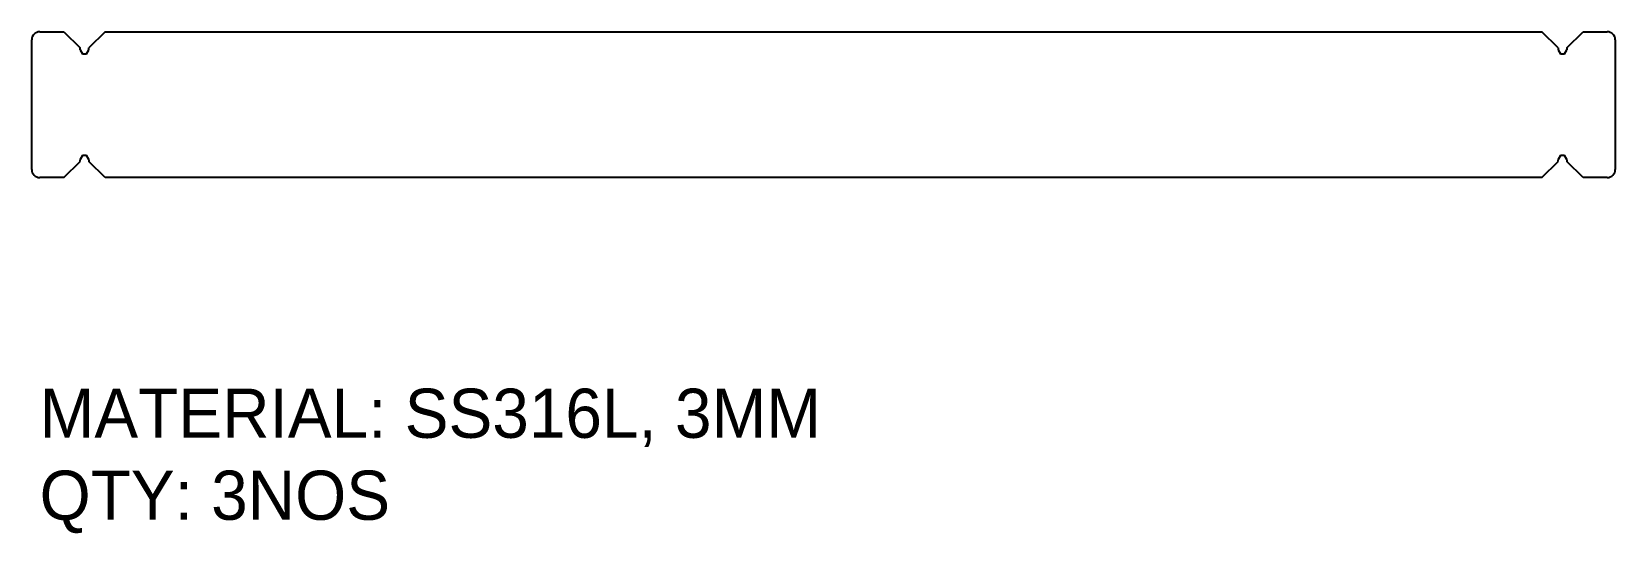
# Model space of a CAD drawing. Header units: millimetres. Extents: x -484 to 484, y -262 to 45.
import ezdxf

# ---------------------------------------------------------------- set-up
doc = ezdxf.new("R2010")
doc.units = ezdxf.units.MM
doc.layers.add('LaserCutting', color=3, linetype='Continuous')

msp = doc.modelspace()

# ---------------------------------------------------------------- linework, layer by layer
at = {"layer": 'LaserCutting', "linetype": 'Continuous', "lineweight": 25}
for p, q in [((-483.51, -39.51), (-483.51, 39.51)), ((-478.51, 44.51), (-463.8, 44.51)), ((-463.8, 44.51), (-453.93, 34.64)), ((-438.72, 44.51), (-448.59, 34.64)), ((-438.72, 44.51), (438.72, 44.51)), ((448.59, 34.64), (438.72, 44.51)), ((453.93, 34.64), (463.8, 44.51)), ((463.8, 44.51), (478.51, 44.51)), ((483.51, 39.51), (483.51, -39.51)), ((-453.93, 33.51), (-453.93, 34.64)), ((-453.93, 33.51), (-452.51, 31)), ((-452.51, 31), (-450, 31)), ((-450, 31), (-448.59, 33.51)), ((-448.59, 33.51), (-448.59, 34.64)), ((448.59, 34.64), (448.59, 33.51)), ((448.59, 33.51), (450, 31)), ((450, 31), (452.51, 31)), ((452.51, 31), (453.93, 33.51)), ((453.93, 34.64), (453.93, 33.51)), ((-463.8, -44.51), (-453.93, -34.64)), ((-452.51, -31), (-453.93, -33.51)), ((-453.93, -34.64), (-453.93, -33.51)), ((-450, -31), (-452.51, -31)), ((-448.59, -33.51), (-450, -31)), ((-448.59, -33.51), (-448.59, -34.64)), ((-438.72, -44.51), (-448.59, -34.64)), ((438.72, -44.51), (448.59, -34.64)), ((450, -31), (448.59, -33.51)), ((448.59, -34.64), (448.59, -33.51)), ((452.51, -31), (450, -31)), ((453.93, -33.51), (452.51, -31)), ((453.93, -33.51), (453.93, -34.64)), ((463.8, -44.51), (453.93, -34.64)), ((-463.8, -44.51), (-478.51, -44.51)), ((438.72, -44.51), (-438.72, -44.51)), ((478.51, -44.51), (463.8, -44.51))]:
    msp.add_line(p, q, dxfattribs=at)
for centre, start, end in [((-478.51, 39.51), 90, 180), ((478.51, 39.51), 0, 90), ((-478.51, -39.51), 180, 270), ((478.51, -39.51), 270, 0)]:
    msp.add_arc(centre, 5, start, end, dxfattribs=at)

# ---------------------------------------------------------------- texts
at = {"insert": (-478.66, -173.28), "char_height": 30, "width": 918.2535, "attachment_point": 1}
msp.add_mtext('{MATERIAL: SS316L, 3MM\\PQTY: 3NOS}', dxfattribs=at)

doc.saveas('drawing.dxf')
